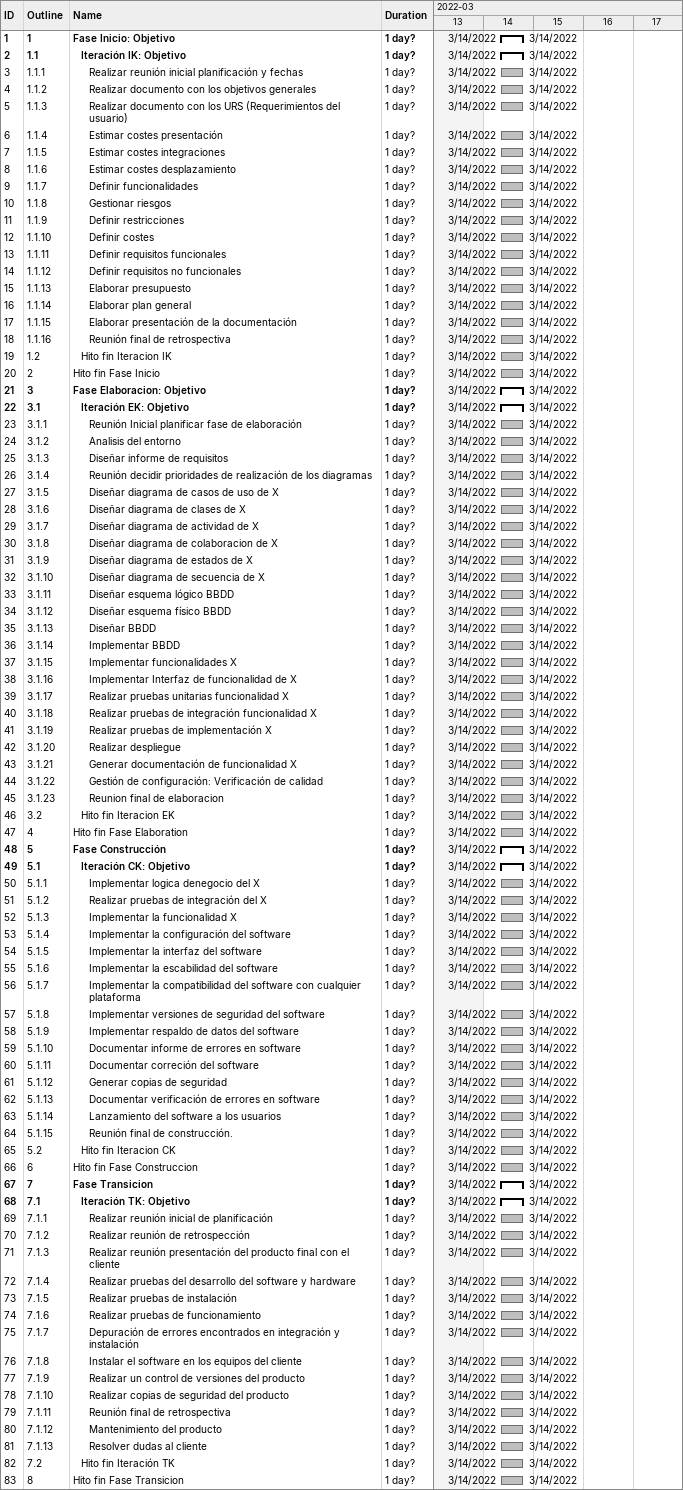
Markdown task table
| ID | WBS | Task | Duration | Start | Finish |
|---|---|---|---|---|---|
| 1 | 1 | **Fase Inicio: Objetivo** | 1d? | 2022-03-14 | 2022-03-14 |
| 2 | 1.1 | **Iteración IK: Objetivo** | 1d? | 2022-03-14 | 2022-03-14 |
| 3 | 1.1.1 | Realizar reunión inicial planificación y fechas | 1d? | 2022-03-14 | 2022-03-14 |
| 4 | 1.1.2 | Realizar documento con los objetivos generales | 1d? | 2022-03-14 | 2022-03-14 |
| 5 | 1.1.3 | Realizar documento con los URS (Requerimientos del usuario) | 1d? | 2022-03-14 | 2022-03-14 |
| 6 | 1.1.4 | Estimar costes presentación | 1d? | 2022-03-14 | 2022-03-14 |
| 7 | 1.1.5 | Estimar costes integraciones | 1d? | 2022-03-14 | 2022-03-14 |
| 8 | 1.1.6 | Estimar costes desplazamiento | 1d? | 2022-03-14 | 2022-03-14 |
| 9 | 1.1.7 | Definir funcionalidades | 1d? | 2022-03-14 | 2022-03-14 |
| 10 | 1.1.8 | Gestionar riesgos | 1d? | 2022-03-14 | 2022-03-14 |
| 11 | 1.1.9 | Definir restricciones | 1d? | 2022-03-14 | 2022-03-14 |
| 12 | 1.1.10 | Definir costes | 1d? | 2022-03-14 | 2022-03-14 |
| 13 | 1.1.11 | Definir requisitos funcionales | 1d? | 2022-03-14 | 2022-03-14 |
| 14 | 1.1.12 | Definir requisitos no funcionales | 1d? | 2022-03-14 | 2022-03-14 |
| 15 | 1.1.13 | Elaborar presupuesto | 1d? | 2022-03-14 | 2022-03-14 |
| 16 | 1.1.14 | Elaborar plan general | 1d? | 2022-03-14 | 2022-03-14 |
| 17 | 1.1.15 | Elaborar presentación de la documentación | 1d? | 2022-03-14 | 2022-03-14 |
| 18 | 1.1.16 | Reunión final de retrospectiva | 1d? | 2022-03-14 | 2022-03-14 |
| 19 | 1.2 | Hito fin Iteracion IK | 1d? | 2022-03-14 | 2022-03-14 |
| 20 | 2 | Hito fin Fase Inicio | 1d? | 2022-03-14 | 2022-03-14 |
| 21 | 3 | **Fase Elaboracion: Objetivo** | 1d? | 2022-03-14 | 2022-03-14 |
| 22 | 3.1 | **Iteración EK: Objetivo** | 1d? | 2022-03-14 | 2022-03-14 |
| 23 | 3.1.1 | Reunión Inicial planificar fase de elaboración | 1d? | 2022-03-14 | 2022-03-14 |
| 24 | 3.1.2 | Analisis del entorno | 1d? | 2022-03-14 | 2022-03-14 |
| 25 | 3.1.3 | Diseñar informe de requisitos | 1d? | 2022-03-14 | 2022-03-14 |
| 26 | 3.1.4 | Reunión decidir prioridades de realización de los diagramas | 1d? | 2022-03-14 | 2022-03-14 |
| 27 | 3.1.5 | Diseñar diagrama de casos de uso de X | 1d? | 2022-03-14 | 2022-03-14 |
| 28 | 3.1.6 | Diseñar diagrama de clases de X | 1d? | 2022-03-14 | 2022-03-14 |
| 29 | 3.1.7 | Diseñar diagrama de actividad de X | 1d? | 2022-03-14 | 2022-03-14 |
| 30 | 3.1.8 | Diseñar diagrama de colaboracion de X | 1d? | 2022-03-14 | 2022-03-14 |
| 31 | 3.1.9 | Diseñar diagrama de estados de X | 1d? | 2022-03-14 | 2022-03-14 |
| 32 | 3.1.10 | Diseñar diagrama de secuencia de X | 1d? | 2022-03-14 | 2022-03-14 |
| 33 | 3.1.11 | Diseñar esquema lógico BBDD | 1d? | 2022-03-14 | 2022-03-14 |
| 34 | 3.1.12 | Diseñar esquema físico BBDD | 1d? | 2022-03-14 | 2022-03-14 |
| 35 | 3.1.13 | Diseñar BBDD | 1d? | 2022-03-14 | 2022-03-14 |
| 36 | 3.1.14 | Implementar BBDD | 1d? | 2022-03-14 | 2022-03-14 |
| 37 | 3.1.15 | Implementar funcionalidades X | 1d? | 2022-03-14 | 2022-03-14 |
| 38 | 3.1.16 | Implementar Interfaz de funcionalidad de X | 1d? | 2022-03-14 | 2022-03-14 |
| 39 | 3.1.17 | Realizar pruebas unitarias funcionalidad X | 1d? | 2022-03-14 | 2022-03-14 |
| 40 | 3.1.18 | Realizar pruebas de integración funcionalidad X | 1d? | 2022-03-14 | 2022-03-14 |
| 41 | 3.1.19 | Realizar pruebas de implementación X | 1d? | 2022-03-14 | 2022-03-14 |
| 42 | 3.1.20 | Realizar despliegue | 1d? | 2022-03-14 | 2022-03-14 |
| 43 | 3.1.21 | Generar documentación de funcionalidad X | 1d? | 2022-03-14 | 2022-03-14 |
| 44 | 3.1.22 | Gestión de configuración: Verificación de calidad | 1d? | 2022-03-14 | 2022-03-14 |
| 45 | 3.1.23 | Reunion final de elaboracion | 1d? | 2022-03-14 | 2022-03-14 |
| 46 | 3.2 | Hito fin Iteracion EK | 1d? | 2022-03-14 | 2022-03-14 |
| 47 | 4 | Hito fin Fase Elaboration | 1d? | 2022-03-14 | 2022-03-14 |
| 48 | 5 | **Fase Construcción** | 1d? | 2022-03-14 | 2022-03-14 |
| 49 | 5.1 | **Iteración CK: Objetivo** | 1d? | 2022-03-14 | 2022-03-14 |
| 50 | 5.1.1 | Implementar logica denegocio del X | 1d? | 2022-03-14 | 2022-03-14 |
| 51 | 5.1.2 | Realizar pruebas de integración del X | 1d? | 2022-03-14 | 2022-03-14 |
| 52 | 5.1.3 | Implementar la funcionalidad X | 1d? | 2022-03-14 | 2022-03-14 |
| 53 | 5.1.4 | Implementar la configuración del software | 1d? | 2022-03-14 | 2022-03-14 |
| 54 | 5.1.5 | Implementar la interfaz del software | 1d? | 2022-03-14 | 2022-03-14 |
| 55 | 5.1.6 | Implementar la escabilidad del software | 1d? | 2022-03-14 | 2022-03-14 |
| 56 | 5.1.7 | Implementar la compatibilidad del software con cualquier plataforma | 1d? | 2022-03-14 | 2022-03-14 |
| 57 | 5.1.8 | Implementar versiones de seguridad del software | 1d? | 2022-03-14 | 2022-03-14 |
| 58 | 5.1.9 | Implementar respaldo de datos del software | 1d? | 2022-03-14 | 2022-03-14 |
| 59 | 5.1.10 | Documentar informe de errores en software | 1d? | 2022-03-14 | 2022-03-14 |
| 60 | 5.1.11 | Documentar correción del software | 1d? | 2022-03-14 | 2022-03-14 |
| 61 | 5.1.12 | Generar copias de seguridad | 1d? | 2022-03-14 | 2022-03-14 |
| 62 | 5.1.13 | Documentar verificación de errores en software | 1d? | 2022-03-14 | 2022-03-14 |
| 63 | 5.1.14 | Lanzamiento del software a los usuarios | 1d? | 2022-03-14 | 2022-03-14 |
| 64 | 5.1.15 | Reunión final de construcción. | 1d? | 2022-03-14 | 2022-03-14 |
| 65 | 5.2 | Hito fin Iteracion CK | 1d? | 2022-03-14 | 2022-03-14 |
| 66 | 6 | Hito fin Fase Construccion | 1d? | 2022-03-14 | 2022-03-14 |
| 67 | 7 | **Fase Transicion** | 1d? | 2022-03-14 | 2022-03-14 |
| 68 | 7.1 | **Iteración TK: Objetivo** | 1d? | 2022-03-14 | 2022-03-14 |
| 69 | 7.1.1 | Realizar reunión inicial de planificación | 1d? | 2022-03-14 | 2022-03-14 |
| 70 | 7.1.2 | Realizar reunión de retrospección | 1d? | 2022-03-14 | 2022-03-14 |
| 71 | 7.1.3 | Realizar reunión presentación del producto final con el cliente | 1d? | 2022-03-14 | 2022-03-14 |
| 72 | 7.1.4 | Realizar pruebas del desarrollo del software y hardware | 1d? | 2022-03-14 | 2022-03-14 |
| 73 | 7.1.5 | Realizar pruebas de instalación | 1d? | 2022-03-14 | 2022-03-14 |
| 74 | 7.1.6 | Realizar pruebas de funcionamiento | 1d? | 2022-03-14 | 2022-03-14 |
| 75 | 7.1.7 | Depuración de errores encontrados en integración y instalación | 1d? | 2022-03-14 | 2022-03-14 |
| 76 | 7.1.8 | Instalar el software en los equipos del cliente | 1d? | 2022-03-14 | 2022-03-14 |
| 77 | 7.1.9 | Realizar un control de versiones del producto | 1d? | 2022-03-14 | 2022-03-14 |
| 78 | 7.1.10 | Realizar copias de seguridad del producto | 1d? | 2022-03-14 | 2022-03-14 |
| 79 | 7.1.11 | Reunión final de retrospectiva | 1d? | 2022-03-14 | 2022-03-14 |
| 80 | 7.1.12 | Mantenimiento del producto | 1d? | 2022-03-14 | 2022-03-14 |
| 81 | 7.1.13 | Resolver dudas al cliente | 1d? | 2022-03-14 | 2022-03-14 |
| 82 | 7.2 | Hito fin Iteración TK | 1d? | 2022-03-14 | 2022-03-14 |
| 83 | 8 | Hito fin Fase Transicion | 1d? | 2022-03-14 | 2022-03-14 |
